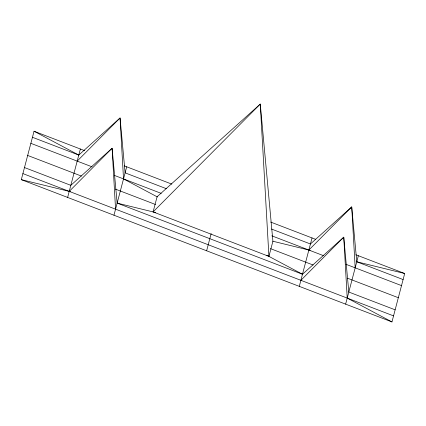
<?xml version="1.0" encoding="UTF-8"?>
<svg xmlns="http://www.w3.org/2000/svg" width="426" height="426" viewBox="0 0 426 426"><rect width="100%" height="100%" fill="white"/><g stroke="black" fill="none" stroke-linecap="round" stroke-linejoin="round"><path stroke-width="0.64" d="M355.896 254.775L404.7 273.508L391.957 321.928L21.3 179.65L34.043 131.229L84.699 150.671M67.633 197.435L80.376 149.015M113.966 215.221L126.708 166.8M153.094 211.914L157.077 196.78L260.27 104.072L272.906 241.244L268.923 256.377L153.094 211.914L260.27 104.072L268.923 256.377M206.631 250.786L211.158 233.586M299.292 286.357L312.034 237.937M345.624 304.143L358.367 255.722M77.186 161.119L120.057 117.981L125.111 172.85L166.502 188.739M69.225 191.38L112.097 148.243L117.15 203.111L302.481 274.253L343.755 237.17L348.814 292.039L395.142 309.824M308.85 250.046L351.722 206.908L356.775 261.777L403.108 279.562M300.889 280.308L343.755 237.17L347.217 298.093L391.957 321.928M32.451 137.279L78.783 155.064L120.057 117.981L123.519 178.904L157.439 196.977M21.3 179.65L70.503 191.695M117.15 203.111L155.746 212.563M272.826 241.222L310.128 250.355M356.775 261.777L404.7 273.508M124.238 165.852L171.8 184.112M270.643 222.052L315.741 239.364M271.522 229.05L310.442 243.991L351.722 206.908L355.183 267.826M30.858 143.333L92.016 166.811M114.253 175.347L161.204 193.367M271.783 235.818L323.675 255.733M345.917 264.274L401.516 285.612M27.669 155.437L81.414 176.071M115.393 189.112L155.549 204.523M270.451 248.63L313.078 264.993M347.675 278.274L398.331 297.721M24.484 167.546L70.817 185.326L112.097 148.243L115.558 209.166M22.892 173.595L393.549 315.879M34.043 131.229L78.783 155.064M266.804 255.249L302.481 274.253"/></g></svg>
